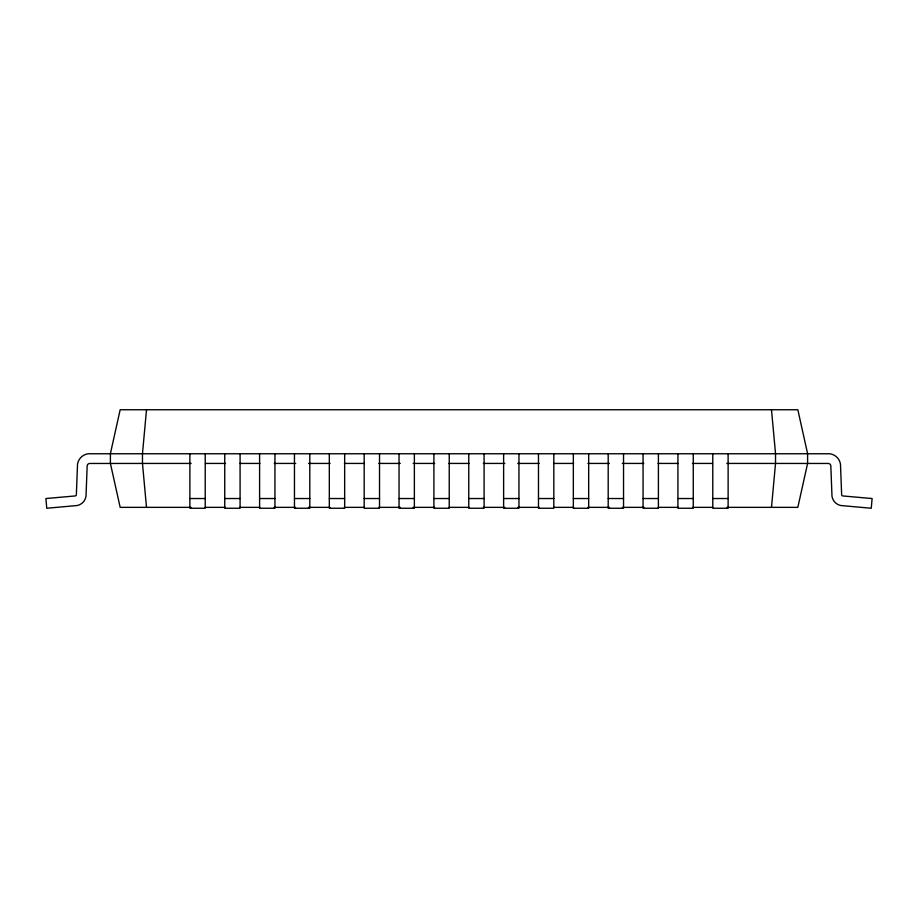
<?xml version="1.0" encoding="UTF-8"?>
<svg xmlns="http://www.w3.org/2000/svg" width="918" height="918" viewBox="0 0 918 918"><rect width="100%" height="100%" fill="white"/><g stroke="black" fill="none" stroke-linecap="round" stroke-linejoin="round"><path stroke-width="1.38" d="M146.513 409.749L142.474 453.664L142.474 463.429L146.513 507.356M771.487 507.356L775.526 463.429L775.526 453.664L771.487 409.749M191.173 463.429L89.516 463.464A2.72 2.72 0 0 0 87.176 465.713L86.005 496.363A11.108 11.108 0 0 1 77.33 505.508L46.749 508.251L45.9 498.531L75.31 495.938A1.331 1.331 0 0 0 76.343 494.848L77.525 464.129A12.496 12.496 0 0 1 88.266 453.756L829.734 453.756A12.496 12.496 0 0 1 840.475 464.129L841.657 494.848A1.331 1.331 0 0 0 842.69 495.938L872.1 498.531L871.251 508.251L840.67 505.508A11.108 11.108 0 0 1 831.995 496.363L830.824 465.713A2.72 2.72 0 0 0 828.484 463.464L726.826 463.429M205.494 463.429L225.541 463.429M239.862 463.429L259.92 463.429M274.241 463.429L295.722 463.429M308.609 463.429L330.101 463.429M344.422 463.429L364.469 463.429M378.79 463.429L400.282 463.429M413.169 463.429L434.65 463.429M448.971 463.429L469.029 463.429M483.35 463.429L504.831 463.429M517.718 463.429L539.21 463.429M553.531 463.429L573.578 463.429M587.899 463.429L609.391 463.429M622.278 463.429L643.759 463.429M658.08 463.429L678.138 463.429M692.459 463.429L712.506 463.429M189.877 498.531L205.219 498.531M224.738 498.531L240.08 498.531M259.599 498.531L274.941 498.531M294.46 498.531L309.802 498.531M329.321 498.531L344.663 498.531M364.182 498.531L379.524 498.531M399.043 498.531L414.374 498.531M433.904 498.531L449.235 498.531M468.765 498.531L484.096 498.531M503.626 498.531L518.957 498.531M538.476 498.531L553.818 498.531M573.337 498.531L588.679 498.531M608.198 498.531L623.54 498.531M643.059 498.531L658.401 498.531M677.92 498.531L693.262 498.531M712.781 498.531L728.123 498.531M190.955 507.356L120.166 507.356L110.401 463.429L110.401 453.664L120.166 409.749L797.834 409.749L807.599 453.664L807.599 463.429L797.834 507.356L727.045 507.356M205.288 507.356L225.358 507.356M239.69 507.356L259.76 507.356M274.092 507.356L295.596 507.356M308.494 507.356L329.998 507.356M344.33 507.356L364.4 507.356M378.732 507.356L400.225 507.356M413.134 507.356L434.627 507.356M448.971 507.356L469.029 507.356M483.373 507.356L504.866 507.356M517.775 507.356L539.268 507.356M553.6 507.356L573.67 507.356M588.002 507.356L609.506 507.356M622.404 507.356L643.908 507.356M658.24 507.356L678.31 507.356M692.642 507.356L712.712 507.356M728.123 453.664L728.123 508.251L712.781 508.251L712.781 453.664M693.262 453.664L693.262 508.251L677.92 508.251L677.92 453.664M658.401 453.664L658.401 508.251L643.059 508.251L643.059 453.664M623.54 453.664L623.54 508.251L608.198 508.251L608.198 453.664M588.679 453.664L588.679 508.251L573.337 508.251L573.337 453.664M553.818 453.664L553.818 508.251L538.476 508.251L538.476 453.664M518.957 453.664L518.957 508.251L503.626 508.251L503.626 453.664M484.096 453.664L484.096 508.251L468.765 508.251L468.765 453.664M449.235 453.664L449.235 508.251L433.904 508.251L433.904 453.664M414.374 453.664L414.374 508.251L399.043 508.251L399.043 453.664M379.524 453.664L379.524 508.251L364.182 508.251L364.182 453.664M344.663 453.664L344.663 508.251L329.321 508.251L329.321 453.664M309.802 453.664L309.802 508.251L294.46 508.251L294.46 453.664M274.941 453.664L274.941 508.251L259.599 508.251L259.599 453.664M240.08 453.664L240.08 508.251L224.738 508.251L224.738 453.664M205.219 453.664L205.219 508.251L189.877 508.251L189.877 453.664"/></g></svg>
